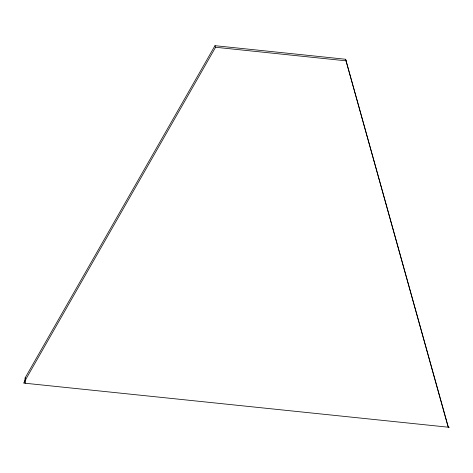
<?xml version="1.0" encoding="UTF-8"?>
<svg xmlns="http://www.w3.org/2000/svg" width="473" height="473" viewBox="0 0 473 473"><rect width="100%" height="100%" fill="white"/><g stroke="black" fill="none" stroke-linecap="round" stroke-linejoin="round"><path stroke-width="0.71" d="M25.158 377.832L24.649 381.664L25.24 383.248L25.749 379.411L25.158 377.832L214.979 45.686L345.615 59.261L448.345 427.214L447.754 425.629M214.979 45.686L215.57 47.265L23.65 383.083L449.35 427.314M215.57 47.265L346.206 60.84M345.615 59.261L447.553 424.92"/></g></svg>
